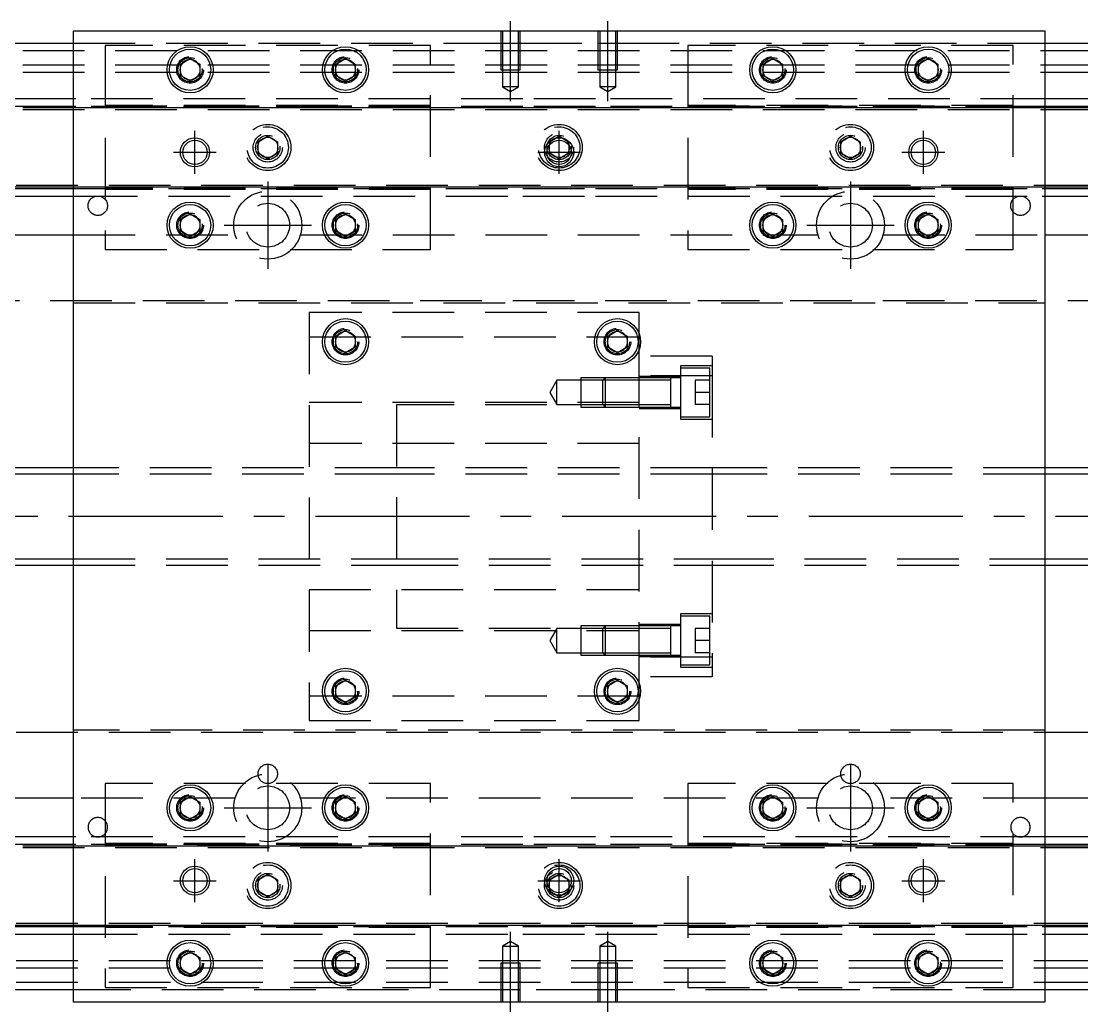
# Model space of a CAD drawing. Extents: x -20 to 866, y -286 to 102.
# Drawn here: x 209.2 to 427.6, y -102 to 102 of the extents above; entities that cross this region are included whole.
import ezdxf

# ---------------------------------------------------------------- set-up
doc = ezdxf.new("R2010")
doc.units = 0
doc.linetypes.add('CENTER', pattern=[50.8, 31.75, -6.35, 6.35, -6.35])
doc.linetypes.add('DASHED', pattern=[19.05, 12.7, -6.35])
doc.layers.get('0').update_dxf_attribs({"linetype": 'CONTINUOUS'})
doc.layers.add('CENTER', color=1, linetype='CENTER')

msp = doc.modelspace()

# ---------------------------------------------------------------- linework, layer by layer
at = {"color": 7, "linetype": 'CONTINUOUS'}
for p, q in [((220, 100), (420, 100)), ((220, -100), (220, 100)), ((420, 100), (420, -100)), ((0, 97.5), (220, 97.5)), ((420, 97.5), (640, 97.5)), ((242, 93.1547), (244, 94.309402)), ((244, 94.309402), (246, 93.1547)), ((274, 93.1547), (276, 94.309402)), ((276, 94.309402), (278, 93.1547)), ((362, 93.1547), (364, 94.309402)), ((364, 94.309402), (366, 93.1547)), ((394, 93.1547), (396, 94.309402)), ((396, 94.309402), (398, 93.1547)), ((242, 90.8453), (242, 93.1547)), ((246, 93.1547), (246, 90.8453)), ((274, 90.8453), (274, 93.1547)), ((278, 93.1547), (278, 90.8453)), ((362, 90.8453), (362, 93.1547)), ((366, 93.1547), (366, 90.8453)), ((394, 90.8453), (394, 93.1547)), ((398, 93.1547), (398, 90.8453)), ((244, 89.690598), (242, 90.8453)), ((246, 90.8453), (244, 89.690598)), ((276, 89.690598), (274, 90.8453)), ((278, 90.8453), (276, 89.690598)), ((364, 89.690598), (362, 90.8453)), ((366, 90.8453), (364, 89.690598)), ((396, 89.690598), (394, 90.8453)), ((398, 90.8453), (396, 89.690598)), ((220, 86), (0, 86)), ((640, 86), (420, 86)), ((220, 84.460392), (0, 84.460392)), ((640, 84.460392), (420, 84.460392)), ((0, 67.539608), (220, 67.539608)), ((0, 66), (220, 66)), ((420, 67.539608), (640, 67.539608)), ((420, 66), (640, 66)), ((242, 61.1547), (244, 62.309402)), ((242, 58.8453), (242, 61.1547)), ((244, 62.309402), (246, 61.1547)), ((246, 61.1547), (246, 58.8453)), ((274, 61.1547), (276, 62.309402)), ((274, 58.8453), (274, 61.1547)), ((276, 62.309402), (278, 61.1547)), ((278, 61.1547), (278, 58.8453)), ((362, 61.1547), (364, 62.309402)), ((362, 58.8453), (362, 61.1547)), ((364, 62.309402), (366, 61.1547)), ((366, 61.1547), (366, 58.8453)), ((394, 61.1547), (396, 62.309402)), ((394, 58.8453), (394, 61.1547)), ((396, 62.309402), (398, 61.1547)), ((398, 61.1547), (398, 58.8453)), ((146.708204, 58), (220, 58)), ((244, 57.690598), (242, 58.8453)), ((246, 58.8453), (244, 57.690598)), ((276, 57.690598), (274, 58.8453)), ((278, 58.8453), (276, 57.690598)), ((364, 57.690598), (362, 58.8453)), ((366, 58.8453), (364, 57.690598)), ((396, 57.690598), (394, 58.8453)), ((398, 58.8453), (396, 57.690598)), ((420, 58), (493.291796, 58)), ((274, 37.1547), (276, 38.309402)), ((274, 34.8453), (274, 37.1547)), ((276, 38.309402), (278, 37.1547)), ((278, 37.1547), (278, 34.8453)), ((330, 37.1547), (332, 38.309402)), ((330, 34.8453), (330, 37.1547)), ((332, 38.309402), (334, 37.1547)), ((334, 37.1547), (334, 34.8453)), ((276, 33.690598), (274, 34.8453)), ((278, 34.8453), (276, 33.690598)), ((332, 33.690598), (330, 34.8453)), ((334, 34.8453), (332, 33.690598)), ((220, 10), (28, 10)), ((583, 10), (420, 10)), ((28, -10), (220, -10)), ((420, -10), (583, -10)), ((274, -34.8453), (276, -33.690598)), ((274, -37.1547), (274, -34.8453)), ((276, -33.690598), (278, -34.8453)), ((278, -34.8453), (278, -37.1547)), ((330, -34.8453), (332, -33.690598)), ((330, -37.1547), (330, -34.8453)), ((332, -33.690598), (334, -34.8453)), ((334, -34.8453), (334, -37.1547)), ((276, -38.309402), (274, -37.1547)), ((278, -37.1547), (276, -38.309402)), ((332, -38.309402), (330, -37.1547)), ((334, -37.1547), (332, -38.309402)), ((220, -58), (146.708204, -58)), ((242, -58.8453), (244, -57.690598)), ((242, -61.1547), (242, -58.8453)), ((244, -57.690598), (246, -58.8453)), ((246, -58.8453), (246, -61.1547)), ((274, -58.8453), (276, -57.690598)), ((274, -61.1547), (274, -58.8453)), ((276, -57.690598), (278, -58.8453)), ((278, -58.8453), (278, -61.1547)), ((362, -58.8453), (364, -57.690598)), ((362, -61.1547), (362, -58.8453)), ((364, -57.690598), (366, -58.8453)), ((366, -58.8453), (366, -61.1547)), ((394, -58.8453), (396, -57.690598)), ((394, -61.1547), (394, -58.8453)), ((396, -57.690598), (398, -58.8453)), ((398, -58.8453), (398, -61.1547)), ((493.291796, -58), (420, -58)), ((244, -62.309402), (242, -61.1547)), ((246, -61.1547), (244, -62.309402)), ((276, -62.309402), (274, -61.1547)), ((278, -61.1547), (276, -62.309402)), ((364, -62.309402), (362, -61.1547)), ((366, -61.1547), (364, -62.309402)), ((396, -62.309402), (394, -61.1547)), ((398, -61.1547), (396, -62.309402)), ((220, -66), (0, -66)), ((220, -67.539608), (0, -67.539608)), ((640, -66), (420, -66)), ((640, -67.539608), (420, -67.539608)), ((0, -84.460392), (220, -84.460392)), ((420, -84.460392), (640, -84.460392)), ((0, -86), (220, -86)), ((420, -86), (640, -86)), ((242, -90.8453), (244, -89.690598)), ((242, -93.1547), (242, -90.8453)), ((244, -89.690598), (246, -90.8453)), ((246, -90.8453), (246, -93.1547)), ((274, -90.8453), (276, -89.690598)), ((274, -93.1547), (274, -90.8453)), ((276, -89.690598), (278, -90.8453)), ((278, -90.8453), (278, -93.1547)), ((362, -90.8453), (364, -89.690598)), ((362, -93.1547), (362, -90.8453)), ((364, -89.690598), (366, -90.8453)), ((366, -90.8453), (366, -93.1547)), ((394, -90.8453), (396, -89.690598)), ((394, -93.1547), (394, -90.8453)), ((396, -89.690598), (398, -90.8453)), ((398, -90.8453), (398, -93.1547)), ((244, -94.309402), (242, -93.1547)), ((246, -93.1547), (244, -94.309402)), ((276, -94.309402), (274, -93.1547)), ((278, -93.1547), (276, -94.309402)), ((364, -94.309402), (362, -93.1547)), ((366, -93.1547), (364, -94.309402)), ((396, -94.309402), (394, -93.1547)), ((398, -93.1547), (396, -94.309402)), ((220, -97.5), (0, -97.5)), ((640, -97.5), (420, -97.5)), ((420, -100), (220, -100))]:
    msp.add_line(p, q, dxfattribs=at)
at = {"color": 3, "linetype": 'DASHED'}
for p, q in [((308.000006, 100), (308.000006, 92)), ((308.35, 100), (308.35, 92)), ((311.65, 92), (311.65, 100)), ((311.999994, 92), (311.999994, 100)), ((328.000006, 100), (328.000006, 92)), ((328.35, 100), (328.35, 92)), ((331.65, 92), (331.65, 100)), ((331.999994, 92), (331.999994, 100)), ((220, 97.5), (308.000006, 97.5)), ((226.5, 97), (226.5, 55)), ((293.5, 97), (226.5, 97)), ((293.5, 55), (293.5, 97)), ((308.000006, 97.5), (311.999994, 97.5)), ((311.999994, 97.5), (328.000006, 97.5)), ((328.000006, 97.5), (331.999994, 97.5)), ((331.999994, 97.5), (420, 97.5)), ((413.5, 97), (346.5, 97)), ((346.5, 97), (346.5, 55)), ((413.5, 55), (413.5, 97)), ((0, 96), (640, 96)), ((0, 93), (640, 93)), ((246.483582, 92.286038), (246.5, 92)), ((278.483582, 92.286038), (278.5, 92)), ((308.000006, 92), (311.999994, 92)), ((308.35, 92), (308.35, 88.5)), ((311.65, 88.5), (311.65, 92)), ((328.000006, 92), (331.999994, 92)), ((328.35, 92), (328.35, 88.5)), ((331.65, 88.5), (331.65, 92)), ((366.483582, 92.286038), (366.5, 92)), ((398.483582, 92.286038), (398.5, 92)), ((0, 91.5), (640, 91.5)), ((311.65, 88.5), (308.35, 88.5)), ((308.35, 88.5), (310, 87.547372)), ((310, 87.547372), (311.65, 88.5)), ((331.65, 88.5), (328.35, 88.5)), ((328.35, 88.5), (330, 87.547372)), ((330, 87.547372), (331.65, 88.5)), ((220.5, 86), (220, 86)), ((312.5, 86), (220.5, 86)), ((327.5, 86), (312.5, 86)), ((419.5, 86), (327.5, 86)), ((420, 86), (419.5, 86)), ((0, 84.204452), (220, 84.204452)), ((0, 84.2), (640, 84.2)), ((0, 83.8), (640, 83.8)), ((220.5, 84.460392), (220, 84.460392)), ((220, 84.204452), (220.5, 84.204452)), ((312.5, 84.460392), (220.5, 84.460392)), ((220.5, 84.204452), (419.5, 84.204452)), ((293.5, 84.643014), (226.5, 84.643014)), ((226.5, 84.6), (293.5, 84.6)), ((226.5, 84.3), (293.5, 84.3)), ((327.5, 84.460392), (312.5, 84.460392)), ((419.5, 84.460392), (327.5, 84.460392)), ((413.5, 84.643014), (346.5, 84.643014)), ((346.5, 84.6), (413.5, 84.6)), ((346.5, 84.3), (413.5, 84.3)), ((420, 84.460392), (419.5, 84.460392)), ((419.5, 84.204452), (420, 84.204452)), ((420, 84.204452), (640, 84.204452)), ((258, 77.1547), (260, 78.309402)), ((258, 74.8453), (258, 77.1547)), ((260, 78.309402), (262, 77.1547)), ((262, 77.1547), (262, 74.8453)), ((318, 77.1547), (320, 78.309402)), ((318, 74.8453), (318, 77.1547)), ((320, 78.309402), (322, 77.1547)), ((322, 77.1547), (322, 74.8453)), ((378, 77.1547), (380, 78.309402)), ((378, 74.8453), (378, 77.1547)), ((380, 78.309402), (382, 77.1547)), ((382, 77.1547), (382, 74.8453)), ((260, 73.690598), (258, 74.8453)), ((262, 74.8453), (260, 73.690598)), ((262.483582, 76.286038), (262.5, 76)), ((320, 73.690598), (318, 74.8453)), ((322, 74.8453), (320, 73.690598)), ((322.483582, 76.286038), (322.5, 76)), ((380, 73.690598), (378, 74.8453)), ((382, 74.8453), (380, 73.690598)), ((382.483582, 76.286038), (382.5, 76)), ((640, 68.2), (0, 68.2)), ((640, 67.8), (0, 67.8)), ((220, 67.795548), (0, 67.795548)), ((220.5, 67.795548), (220, 67.795548)), ((419.5, 67.795548), (220.5, 67.795548)), ((420, 67.795548), (419.5, 67.795548)), ((640, 67.795548), (420, 67.795548)), ((220, 67.539608), (220.5, 67.539608)), ((220, 66), (220.5, 66)), ((220.5, 67.539608), (312.5, 67.539608)), ((220.5, 66), (312.5, 66)), ((293.5, 67.7), (226.5, 67.7)), ((293.5, 67.4), (226.5, 67.4)), ((293.5, 67.356986), (226.5, 67.356986)), ((312.5, 67.539608), (327.5, 67.539608)), ((312.5, 66), (327.5, 66)), ((327.5, 67.539608), (419.5, 67.539608)), ((327.5, 66), (419.5, 66)), ((413.5, 67.7), (346.5, 67.7)), ((413.5, 67.4), (346.5, 67.4)), ((413.5, 67.356986), (346.5, 67.356986)), ((419.5, 67.539608), (420, 67.539608)), ((419.5, 66), (420, 66)), ((246.483582, 60.286038), (246.5, 60)), ((278.483582, 60.286038), (278.5, 60)), ((361.5, 60), (361.512884, 60.253488)), ((398.483582, 60.286038), (398.5, 60)), ((220, 58), (253.291796, 58)), ((266.708204, 58), (373.291796, 58)), ((386.708204, 58), (420, 58)), ((226.5, 55), (293.5, 55)), ((346.5, 55), (413.5, 55)), ((5.640312, 44.5), (640, 44.5)), ((220, 44), (420, 44)), ((336.5, 42), (268.5, 42)), ((268.5, 42), (268.5, -42)), ((336.5, 37.52069), (336.5, 42)), ((336.5, 34.47931), (336.5, 37.52069)), ((268.5, 37), (336.5, 37)), ((273.5, 36), (273.512884, 36.253488)), ((329.5, 36), (329.518502, 36.303588)), ((336.5, -34.47931), (336.5, 34.47931)), ((351.5, 33), (336.5, 33)), ((351.5, 33), (351.5, 28.982754)), ((345, 31.04775), (345, 20.04775)), ((351.5, 31.04775), (345, 31.04775)), ((324.5, 28.547744), (324.5, 22.547754)), ((329.49998, 28.547744), (324.5, 28.547744)), ((329.5, 28.54775), (329, 28.04775)), ((336.5, 28.547744), (329.499994, 28.547744)), ((329.5, 28.54775), (329.5, 22.54775)), ((336.5, 28.54775), (329.5, 28.54775)), ((351.5, 28.982754), (336.5, 28.982754)), ((345, 28.84775), (336.5, 28.84775)), ((343, 28.54775), (336.50002, 28.54775)), ((343, 28.54775), (342.995, 28.54775)), ((343, 28.04775), (343, 28.547754)), ((343, 28.197952), (343, 28.54775)), ((345, 28.54775), (343, 28.54775)), ((343.005, 28.54775), (343, 28.54775)), ((351, 30.54775), (345, 30.54775)), ((351, 20.54775), (351, 30.54775)), ((351.5, 28.982754), (351.5, -28.982754)), ((319.5, 28.04775), (318.056624, 25.54775)), ((319.5, 23.04775), (319.5, 28.04775)), ((324.5, 28.04775), (319.5, 28.04775)), ((328.99998, 28.04775), (324.5, 28.04775)), ((329, 23.04775), (329, 28.04775)), ((336.5, 28.04775), (329, 28.04775)), ((343, 28.04775), (336.50002, 28.04775)), ((343, 22.8974), (343, 28.197952)), ((348, 28.04775), (348, 25.54775)), ((351, 28.04775), (348, 28.04775)), ((318.056624, 25.54775), (319.5, 23.04775)), ((348, 25.54775), (348, 23.04775)), ((351, 25.54775), (348, 25.54775)), ((336.5, 23.5), (268.5, 23.5)), ((286.5, 23), (286.5, -23)), ((336.5, 23), (286.5, 23)), ((319.5, 23.04775), (324.5, 23.04775)), ((324.5, 23.04775), (328.99998, 23.04775)), ((324.5, 22.547754), (329.49998, 22.547754)), ((329, 23.04775), (329.5, 22.54775)), ((329, 23.04775), (336.5, 23.04775)), ((329.5, 22.547754), (336.5, 22.547754)), ((329.5, 22.54775), (336.5, 22.54775)), ((336.5, 22.24775), (345, 22.24775)), ((336.50002, 23.04775), (343, 23.04775)), ((336.50002, 22.54775), (343.005, 22.54775)), ((342.995, 22.54775), (345, 22.54775)), ((343, 22.547744), (343, 23.04775)), ((343, 22.54775), (343, 22.8974)), ((351, 23.04775), (348, 23.04775)), ((345, 20.54775), (351, 20.54775)), ((345, 20.04775), (351.5, 20.04775)), ((336.5, 15), (268.5, 15)), ((286.49998, 10), (220, 10)), ((286.49998, 8.75), (220, 8.75)), ((351.5, 10), (286.5, 10)), ((351.5, 8.75), (286.5, 8.75)), ((420, 10), (351.50002, 10)), ((420, 8.75), (351.50002, 8.75)), ((220, -8.75), (286.49998, -8.75)), ((220, -10), (286.49998, -10)), ((286.5, -8.75), (351.5, -8.75)), ((286.5, -10), (351.5, -10)), ((351.50002, -8.75), (420, -8.75)), ((351.50002, -10), (420, -10)), ((268.5, -15), (336.5, -15)), ((345, -20.04775), (345, -31.04775)), ((351.5, -20.04775), (345, -20.04775)), ((351, -20.54775), (345, -20.54775)), ((351, -30.54775), (351, -20.54775)), ((268.5, -23.5), (336.5, -23.5)), ((286.5, -23), (336.5, -23)), ((319.5, -23.04775), (318.056624, -25.54775)), ((319.5, -28.04775), (319.5, -23.04775)), ((324.5, -23.04775), (319.5, -23.04775)), ((324.5, -22.547754), (324.5, -28.547744)), ((329.49998, -22.547754), (324.5, -22.547754)), ((328.99998, -23.04775), (324.5, -23.04775)), ((329.5, -22.54775), (329, -23.04775)), ((329, -28.04775), (329, -23.04775)), ((336.5, -23.04775), (329, -23.04775)), ((329.5, -22.54775), (329.5, -28.54775)), ((336.5, -22.54775), (329.5, -22.54775)), ((336.5, -22.547754), (329.5, -22.547754)), ((345, -22.24775), (336.5, -22.24775)), ((343.005, -22.54775), (336.50002, -22.54775)), ((343, -23.04775), (336.50002, -23.04775)), ((345, -22.54775), (342.995, -22.54775)), ((343, -23.04775), (343, -22.547744)), ((343, -22.897546), (343, -22.54775)), ((343, -28.198098), (343, -22.897546)), ((348, -23.04775), (348, -25.54775)), ((351, -23.04775), (348, -23.04775)), ((318.056624, -25.54775), (319.5, -28.04775)), ((348, -25.54775), (348, -28.04775)), ((351, -25.54775), (348, -25.54775)), ((319.5, -28.04775), (324.5, -28.04775)), ((324.5, -28.04775), (328.99998, -28.04775)), ((329, -28.04775), (336.5, -28.04775)), ((329, -28.04775), (329.5, -28.54775)), ((336.50002, -28.04775), (343, -28.04775)), ((343, -28.547754), (343, -28.04775)), ((343, -28.54775), (343, -28.198098)), ((351, -28.04775), (348, -28.04775)), ((324.5, -28.547744), (329.49998, -28.547744)), ((329.499994, -28.547744), (336.5, -28.547744)), ((329.5, -28.54775), (336.5, -28.54775)), ((336.5, -28.84775), (345, -28.84775)), ((351.5, -28.982754), (336.5, -28.982754)), ((336.50002, -28.54775), (343, -28.54775)), ((342.995, -28.54775), (343, -28.54775)), ((343, -28.54775), (345, -28.54775)), ((343, -28.54775), (343.005, -28.54775)), ((345, -30.54775), (351, -30.54775)), ((351.5, -28.982754), (351.5, -33)), ((345, -31.04775), (351.5, -31.04775)), ((351.5, -33), (336.5, -33)), ((336.5, -37.52069), (336.5, -34.47931)), ((336.5, -37), (268.5, -37)), ((273.5, -36), (273.512884, -35.746512)), ((329.5, -36), (329.518502, -35.696412)), ((336.5, -42), (336.5, -37.52069)), ((268.5, -42), (336.5, -42)), ((640, -44.5), (5.640312, -44.5)), ((420, -44), (220, -44)), ((293.5, -55), (226.5, -55)), ((226.5, -55), (226.5, -97)), ((293.5, -97), (293.5, -55)), ((413.5, -55), (346.5, -55)), ((346.5, -55), (346.5, -97)), ((413.5, -97), (413.5, -55)), ((253.291796, -58), (220, -58)), ((373.291796, -58), (266.708204, -58)), ((420, -58), (386.708204, -58)), ((246.483582, -59.713962), (246.5, -60)), ((278.483582, -59.713962), (278.5, -60)), ((366.483582, -59.713962), (366.5, -60)), ((398.483582, -59.713962), (398.5, -60)), ((220.5, -66), (220, -66)), ((220.5, -67.539608), (220, -67.539608)), ((312.5, -66), (220.5, -66)), ((312.5, -67.539608), (220.5, -67.539608)), ((293.5, -67.356986), (226.5, -67.356986)), ((226.5, -67.4), (293.5, -67.4)), ((226.5, -67.7), (293.5, -67.7)), ((327.5, -66), (312.5, -66)), ((327.5, -67.539608), (312.5, -67.539608)), ((419.5, -66), (327.5, -66)), ((419.5, -67.539608), (327.5, -67.539608)), ((413.5, -67.356986), (346.5, -67.356986)), ((346.5, -67.4), (413.5, -67.4)), ((346.5, -67.7), (413.5, -67.7)), ((420, -66), (419.5, -66)), ((420, -67.539608), (419.5, -67.539608)), ((0, -67.795548), (220, -67.795548)), ((0, -67.8), (640, -67.8)), ((0, -68.2), (640, -68.2)), ((220, -67.795548), (220.5, -67.795548)), ((220.5, -67.795548), (419.5, -67.795548)), ((419.5, -67.795548), (420, -67.795548)), ((420, -67.795548), (640, -67.795548)), ((258, -74.8453), (260, -73.690598)), ((260, -73.690598), (262, -74.8453)), ((318, -74.8453), (320, -73.690598)), ((320, -73.690598), (322, -74.8453)), ((378, -74.8453), (380, -73.690598)), ((380, -73.690598), (382, -74.8453)), ((258, -77.1547), (258, -74.8453)), ((262, -74.8453), (262, -77.1547)), ((262.483582, -75.713962), (262.5, -76)), ((317.5, -76), (317.518502, -75.696412)), ((318, -77.1547), (318, -74.8453)), ((322, -74.8453), (322, -77.1547)), ((377.5, -76), (377.518502, -75.696412)), ((378, -77.1547), (378, -74.8453)), ((382, -74.8453), (382, -77.1547)), ((260, -78.309402), (258, -77.1547)), ((262, -77.1547), (260, -78.309402)), ((320, -78.309402), (318, -77.1547)), ((322, -77.1547), (320, -78.309402)), ((380, -78.309402), (378, -77.1547)), ((382, -77.1547), (380, -78.309402)), ((640, -83.8), (0, -83.8)), ((640, -84.2), (0, -84.2)), ((220, -84.204452), (0, -84.204452)), ((220.5, -84.204452), (220, -84.204452)), ((220, -84.460392), (220.5, -84.460392)), ((419.5, -84.204452), (220.5, -84.204452)), ((220.5, -84.460392), (312.5, -84.460392)), ((293.5, -84.3), (226.5, -84.3)), ((293.5, -84.6), (226.5, -84.6)), ((293.5, -84.643014), (226.5, -84.643014)), ((312.5, -84.460392), (327.5, -84.460392)), ((327.5, -84.460392), (419.5, -84.460392)), ((413.5, -84.3), (346.5, -84.3)), ((413.5, -84.6), (346.5, -84.6)), ((413.5, -84.643014), (346.5, -84.643014)), ((420, -84.204452), (419.5, -84.204452)), ((419.5, -84.460392), (420, -84.460392)), ((640, -84.204452), (420, -84.204452)), ((220, -86), (220.5, -86)), ((220.5, -86), (312.5, -86)), ((312.5, -86), (327.5, -86)), ((327.5, -86), (419.5, -86)), ((419.5, -86), (420, -86)), ((310, -87.547372), (308.35, -88.5)), ((308.35, -88.5), (311.65, -88.5)), ((308.35, -88.5), (308.35, -92)), ((311.65, -88.5), (310, -87.547372)), ((311.65, -92), (311.65, -88.5)), ((330, -87.547372), (328.35, -88.5)), ((328.35, -88.5), (331.65, -88.5)), ((328.35, -88.5), (328.35, -92)), ((331.65, -88.5), (330, -87.547372)), ((331.65, -92), (331.65, -88.5)), ((640, -91.5), (0, -91.5)), ((273.5, -92), (273.518502, -91.696412)), ((361.5, -92), (361.518502, -91.696412)), ((398.483582, -91.713962), (398.5, -92)), ((640, -93), (0, -93)), ((241.5, -92), (241.512884, -91.746512)), ((311.999994, -92), (308.000006, -92)), ((308.000006, -92), (308.000006, -100)), ((308.35, -92), (308.35, -100)), ((311.65, -100), (311.65, -92)), ((311.999994, -100), (311.999994, -92)), ((331.999994, -92), (328.000006, -92)), ((328.000006, -92), (328.000006, -100)), ((328.35, -92), (328.35, -100)), ((331.65, -100), (331.65, -92)), ((331.999994, -100), (331.999994, -92)), ((640, -96), (0, -96)), ((308.000006, -97.5), (220, -97.5)), ((226.5, -97), (293.5, -97)), ((311.999994, -97.5), (308.000006, -97.5)), ((328.000006, -97.5), (311.999994, -97.5)), ((331.999994, -97.5), (328.000006, -97.5)), ((420, -97.5), (331.999994, -97.5)), ((346.5, -97), (413.5, -97))]:
    msp.add_line(p, q, dxfattribs=at)
at = {"color": 3, "linetype": 'CONTINUOUS'}
for p, q in [((220, 8.75), (28, 8.75)), ((583, 8.75), (420, 8.75)), ((28, -8.75), (220, -8.75)), ((420, -8.75), (583, -8.75))]:
    msp.add_line(p, q, dxfattribs=at)
at = {"color": 7, "linetype": 'CONTINUOUS'}
for centre, radius in [((244, 92), 4.75), ((244, 92), 4.25), ((276, 92), 4.75), ((276, 92), 4.25), ((364, 92), 4.75), ((364, 92), 4.25), ((396, 92), 4.75), ((396, 92), 4.25), ((245, 75), 2.5), ((320, 75), 3), ((320, 75), 2.5), ((395, 75), 2.5), ((244, 60), 4.75), ((244, 60), 4.25), ((276, 60), 4.75), ((276, 60), 4.25), ((364, 60), 4.75), ((364, 60), 4.25), ((396, 60), 4.75), ((396, 60), 4.25), ((276, 36), 4.75), ((276, 36), 4.25), ((332, 36), 4.75), ((332, 36), 4.25), ((276, -36), 4.75), ((276, -36), 4.25), ((332, -36), 4.75), ((332, -36), 4.25), ((244, -60), 4.75), ((244, -60), 4.25), ((276, -60), 4.75), ((276, -60), 4.25), ((364, -60), 4.75), ((364, -60), 4.25), ((396, -60), 4.75), ((396, -60), 4.25), ((320, -75), 3), ((245, -75), 2.5), ((320, -75), 2.5), ((395, -75), 2.5), ((244, -92), 4.75), ((276, -92), 4.75), ((364, -92), 4.75), ((396, -92), 4.75), ((244, -92), 4.25), ((276, -92), 4.25), ((364, -92), 4.25), ((396, -92), 4.25)]:
    msp.add_circle(centre, radius, dxfattribs=at)
at = {"color": 3, "linetype": 'DASHED'}
for centre, radius in [((244, 92), 2.75), ((244, 92), 2.5), ((276, 92), 2.75), ((276, 92), 2.5), ((364, 92), 2.75), ((364, 92), 2.5), ((396, 92), 2.75), ((396, 92), 2.5), ((260, 76), 4.75), ((260, 76), 4.25), ((260, 76), 3), ((320, 76), 4.75), ((320, 76), 4.25), ((320, 76), 3), ((380, 76), 4.75), ((380, 76), 4.25), ((380, 76), 3), ((260, 76), 2.5), ((260, 76), 2.1), ((320, 76), 2.5), ((320, 76), 2.1), ((380, 76), 2.5), ((380, 76), 2.1), ((225, 64), 2), ((260, 60), 7), ((380, 60), 7), ((415, 64), 2), ((260, 60), 4.5), ((380, 60), 4.5), ((244, 60), 2.75), ((244, 60), 2.5), ((276, 60), 2.75), ((276, 60), 2.5), ((364, 60), 2.75), ((364, 60), 2.5), ((396, 60), 2.75), ((396, 60), 2.5), ((276, 36), 2.75), ((276, 36), 2.5), ((332, 36), 2.75), ((332, 36), 2.5), ((276, -36), 2.75), ((276, -36), 2.5), ((332, -36), 2.75), ((332, -36), 2.5), ((260, -53), 2), ((380, -53), 2), ((260, -60), 7), ((380, -60), 7), ((260, -60), 4.5), ((380, -60), 4.5), ((244, -60), 2.75), ((244, -60), 2.5), ((276, -60), 2.75), ((276, -60), 2.5), ((364, -60), 2.75), ((364, -60), 2.5), ((396, -60), 2.75), ((396, -60), 2.5), ((260, -76), 4.75), ((260, -76), 4.25), ((320, -76), 4.75), ((320, -76), 4.25), ((380, -76), 4.75), ((380, -76), 4.25), ((260, -76), 3), ((260, -76), 2.5), ((260, -76), 2.1), ((320, -76), 3), ((320, -76), 2.5), ((320, -76), 2.1), ((380, -76), 3), ((380, -76), 2.5), ((380, -76), 2.1), ((244, -92), 2.75), ((244, -92), 2.5), ((276, -92), 2.75), ((276, -92), 2.5), ((364, -92), 2.75), ((364, -92), 2.5), ((396, -92), 2.75), ((396, -92), 2.5)]:
    msp.add_circle(centre, radius, dxfattribs=at)
at = {"color": 3, "linetype": 'CONTINUOUS'}
for centre in [(245, 75), (395, 75), (245, -75), (395, -75)]:
    msp.add_circle(centre, 3, dxfattribs=at)
at = {"color": 7, "linetype": 'CONTINUOUS'}
for centre, start, end in [((244, 92), 102.24721, 137.75279), ((244, 92), 77.75279, 102.24721), ((244, 92), 42.24721, 77.75279), ((276, 92), 102.24721, 137.75279), ((276, 92), 77.75279, 102.24721), ((276, 92), 42.24721, 77.75279), ((364, 92), 102.24721, 137.75279), ((364, 92), 77.75279, 102.24721), ((364, 92), 42.24721, 77.75279), ((396, 92), 102.24721, 137.75279), ((396, 92), 77.75279, 102.24721), ((396, 92), 42.24721, 77.75279), ((244, 92), 162.24721, 180), ((244, 92), 180, 197.75279), ((244, 92), 137.75279, 162.24721), ((244, 92), 17.75279, 42.24721), ((244, 92), 342.24721, 17.75279), ((276, 92), 162.24721, 180), ((276, 92), 180, 197.75279), ((276, 92), 137.75279, 162.24721), ((276, 92), 17.75279, 42.24721), ((276, 92), 342.24721, 17.75279), ((364, 92), 162.24721, 180), ((364, 92), 180, 197.75279), ((364, 92), 137.75279, 162.24721), ((364, 92), 17.75279, 42.24721), ((364, 92), 342.24721, 17.75279), ((396, 92), 162.24721, 180), ((396, 92), 180, 197.75279), ((396, 92), 137.75279, 162.24721), ((396, 92), 17.75279, 42.24721), ((396, 92), 342.24721, 17.75279), ((244, 92), 197.75279, 222.24721), ((244, 92), 222.24721, 257.75279), ((244, 92), 257.75279, 282.24721), ((244, 92), 282.24721, 317.75279), ((244, 92), 317.75279, 342.24721), ((276, 92), 197.75279, 222.24721), ((276, 92), 222.24721, 257.75279), ((276, 92), 257.75279, 282.24721), ((276, 92), 282.24721, 317.75279), ((276, 92), 317.75279, 342.24721), ((364, 92), 197.75279, 222.24721), ((364, 92), 222.24721, 257.75279), ((364, 92), 257.75279, 282.24721), ((364, 92), 282.24721, 317.75279), ((364, 92), 317.75279, 342.24721), ((396, 92), 197.75279, 222.24721), ((396, 92), 222.24721, 257.75279), ((396, 92), 257.75279, 282.24721), ((396, 92), 282.24721, 317.75279), ((396, 92), 317.75279, 342.24721), ((244, 60), 137.75279, 162.24721), ((244, 60), 102.24721, 137.75279), ((244, 60), 77.75279, 102.24721), ((244, 60), 42.24721, 77.75279), ((244, 60), 17.75279, 42.24721), ((276, 60), 137.75279, 162.24721), ((276, 60), 102.24721, 137.75279), ((276, 60), 77.75279, 102.24721), ((276, 60), 42.24721, 77.75279), ((276, 60), 17.75279, 42.24721), ((364, 60), 137.75279, 162.24721), ((364, 60), 102.24721, 137.75279), ((364, 60), 77.75279, 102.24721), ((364, 60), 42.24721, 77.75279), ((364, 60), 17.75279, 42.24721), ((396, 60), 137.75279, 162.24721), ((396, 60), 102.24721, 137.75279), ((396, 60), 77.75279, 102.24721), ((396, 60), 42.24721, 77.75279), ((396, 60), 17.75279, 42.24721), ((244, 60), 162.24721, 180), ((244, 60), 180, 197.75279), ((244, 60), 197.75279, 222.24721), ((244, 60), 317.75279, 342.24721), ((244, 60), 342.24721, 17.75279), ((276, 60), 162.24721, 180), ((276, 60), 180, 197.75279), ((276, 60), 197.75279, 222.24721), ((276, 60), 317.75279, 342.24721), ((276, 60), 342.24721, 17.75279), ((364, 60), 162.24721, 180), ((364, 60), 180, 197.75279), ((364, 60), 197.75279, 222.24721), ((364, 60), 317.75279, 342.24721), ((364, 60), 342.24721, 17.75279), ((396, 60), 162.24721, 180), ((396, 60), 180, 197.75279), ((396, 60), 197.75279, 222.24721), ((396, 60), 317.75279, 342.24721), ((396, 60), 342.24721, 17.75279), ((244, 60), 222.24721, 257.75279), ((244, 60), 257.75279, 282.24721), ((244, 60), 282.24721, 317.75279), ((276, 60), 222.24721, 257.75279), ((276, 60), 257.75279, 282.24721), ((276, 60), 282.24721, 317.75279), ((364, 60), 222.24721, 257.75279), ((364, 60), 257.75279, 282.24721), ((364, 60), 282.24721, 317.75279), ((396, 60), 222.24721, 257.75279), ((396, 60), 257.75279, 282.24721), ((396, 60), 282.24721, 317.75279), ((276, 36), 137.75279, 162.24721), ((276, 36), 102.24721, 137.75279), ((276, 36), 77.75279, 102.24721), ((276, 36), 42.24721, 77.75279), ((276, 36), 17.75279, 42.24721), ((332, 36), 137.75279, 162.24721), ((332, 36), 102.24721, 137.75279), ((332, 36), 77.75279, 102.24721), ((332, 36), 42.24721, 77.75279), ((332, 36), 17.75279, 42.24721), ((276, 36), 162.24721, 180), ((276, 36), 180, 197.75279), ((276, 36), 197.75279, 222.24721), ((276, 36), 317.75279, 342.24721), ((276, 36), 342.24721, 17.75279), ((332, 36), 162.24721, 180), ((332, 36), 180, 197.75279), ((332, 36), 197.75279, 222.24721), ((332, 36), 317.75279, 342.24721), ((332, 36), 342.24721, 17.75279), ((276, 36), 222.24721, 257.75279), ((276, 36), 257.75279, 282.24721), ((276, 36), 282.24721, 317.75279), ((332, 36), 222.24721, 257.75279), ((332, 36), 257.75279, 282.24721), ((332, 36), 282.24721, 317.75279), ((276, -36), 137.75279, 162.24721), ((276, -36), 102.24721, 137.75279), ((276, -36), 77.75279, 102.24721), ((276, -36), 42.24721, 77.75279), ((276, -36), 17.75279, 42.24721), ((332, -36), 137.75279, 162.24721), ((332, -36), 102.24721, 137.75279), ((332, -36), 77.75279, 102.24721), ((332, -36), 42.24721, 77.75279), ((332, -36), 17.75279, 42.24721), ((276, -36), 162.24721, 180), ((276, -36), 180, 197.75279), ((276, -36), 197.75279, 222.24721), ((276, -36), 317.75279, 342.24721), ((276, -36), 342.24721, 17.75279), ((332, -36), 162.24721, 180), ((332, -36), 180, 197.75279), ((332, -36), 197.75279, 222.24721), ((332, -36), 317.75279, 342.24721), ((332, -36), 342.24721, 17.75279), ((276, -36), 222.24721, 257.75279), ((276, -36), 257.75279, 282.24721), ((276, -36), 282.24721, 317.75279), ((332, -36), 222.24721, 257.75279), ((332, -36), 257.75279, 282.24721), ((332, -36), 282.24721, 317.75279), ((244, -60), 137.75279, 162.24721), ((244, -60), 102.24721, 137.75279), ((244, -60), 77.75279, 102.24721), ((244, -60), 42.24721, 77.75279), ((244, -60), 17.75279, 42.24721), ((276, -60), 137.75279, 162.24721), ((276, -60), 102.24721, 137.75279), ((276, -60), 77.75279, 102.24721), ((276, -60), 42.24721, 77.75279), ((276, -60), 17.75279, 42.24721), ((364, -60), 137.75279, 162.24721), ((364, -60), 102.24721, 137.75279), ((364, -60), 77.75279, 102.24721), ((364, -60), 42.24721, 77.75279), ((364, -60), 17.75279, 42.24721), ((396, -60), 137.75279, 162.24721), ((396, -60), 102.24721, 137.75279), ((396, -60), 77.75279, 102.24721), ((396, -60), 42.24721, 77.75279), ((396, -60), 17.75279, 42.24721), ((244, -60), 162.24721, 180), ((244, -60), 180, 197.75279), ((244, -60), 197.75279, 222.24721), ((244, -60), 317.75279, 342.24721), ((244, -60), 342.24721, 17.75279), ((276, -60), 162.24721, 180), ((276, -60), 180, 197.75279), ((276, -60), 197.75279, 222.24721), ((276, -60), 317.75279, 342.24721), ((276, -60), 342.24721, 17.75279), ((364, -60), 162.24721, 180), ((364, -60), 180, 197.75279), ((364, -60), 197.75279, 222.24721), ((364, -60), 317.75279, 342.24721), ((364, -60), 342.24721, 17.75279), ((396, -60), 162.24721, 180), ((396, -60), 180, 197.75279), ((396, -60), 197.75279, 222.24721), ((396, -60), 317.75279, 342.24721), ((396, -60), 342.24721, 17.75279), ((244, -60), 222.24721, 257.75279), ((244, -60), 257.75279, 282.24721), ((244, -60), 282.24721, 317.75279), ((276, -60), 222.24721, 257.75279), ((276, -60), 257.75279, 282.24721), ((276, -60), 282.24721, 317.75279), ((364, -60), 222.24721, 257.75279), ((364, -60), 257.75279, 282.24721), ((364, -60), 282.24721, 317.75279), ((396, -60), 222.24721, 257.75279), ((396, -60), 257.75279, 282.24721), ((396, -60), 282.24721, 317.75279), ((244, -92), 162.24721, 180), ((244, -92), 137.75279, 162.24721), ((244, -92), 102.24721, 137.75279), ((244, -92), 77.75279, 102.24721), ((244, -92), 42.24721, 77.75279), ((244, -92), 17.75279, 42.24721), ((244, -92), 342.24721, 17.75279), ((276, -92), 162.24721, 180), ((276, -92), 137.75279, 162.24721), ((276, -92), 102.24721, 137.75279), ((276, -92), 77.75279, 102.24721), ((276, -92), 42.24721, 77.75279), ((276, -92), 17.75279, 42.24721), ((276, -92), 342.24721, 17.75279), ((364, -92), 162.24721, 180), ((364, -92), 137.75279, 162.24721), ((364, -92), 102.24721, 137.75279), ((364, -92), 77.75279, 102.24721), ((364, -92), 42.24721, 77.75279), ((364, -92), 17.75279, 42.24721), ((364, -92), 342.24721, 17.75279), ((396, -92), 162.24721, 180), ((396, -92), 137.75279, 162.24721), ((396, -92), 102.24721, 137.75279), ((396, -92), 77.75279, 102.24721), ((396, -92), 42.24721, 77.75279), ((396, -92), 17.75279, 42.24721), ((396, -92), 342.24721, 17.75279), ((244, -92), 180, 197.75279), ((244, -92), 197.75279, 222.24721), ((244, -92), 222.24721, 257.75279), ((244, -92), 282.24721, 317.75279), ((244, -92), 317.75279, 342.24721), ((276, -92), 180, 197.75279), ((276, -92), 197.75279, 222.24721), ((276, -92), 222.24721, 257.75279), ((276, -92), 282.24721, 317.75279), ((276, -92), 317.75279, 342.24721), ((364, -92), 180, 197.75279), ((364, -92), 197.75279, 222.24721), ((364, -92), 222.24721, 257.75279), ((364, -92), 282.24721, 317.75279), ((364, -92), 317.75279, 342.24721), ((396, -92), 180, 197.75279), ((396, -92), 197.75279, 222.24721), ((396, -92), 222.24721, 257.75279), ((396, -92), 282.24721, 317.75279), ((396, -92), 317.75279, 342.24721), ((244, -92), 257.75279, 282.24721), ((276, -92), 257.75279, 282.24721), ((364, -92), 257.75279, 282.24721), ((396, -92), 257.75279, 282.24721)]:
    msp.add_arc(centre, 2.1, start, end, dxfattribs=at)
at = {"color": 3, "linetype": 'DASHED'}
for centre, start, end in [((225, -64), 90, 270), ((225, -64), 270, 90), ((415, -64), 90, 270), ((415, -64), 270, 90)]:
    msp.add_arc(centre, 2, start, end, dxfattribs=at)
at = {"layer": 'CENTER', "color": 1, "linetype": 'CENTER'}
for p, q in [((310, 85.547372), (310, 102)), ((330, 85.547372), (330, 102)), ((245, 70.6), (245, 79.4)), ((320, 70.6), (320, 79.4)), ((395, 70.6), (395, 79.4)), ((240.6, 75), (249.4, 75)), ((315.6, 75), (324.4, 75)), ((390.6, 75), (399.4, 75)), ((260, 69), (260, 51)), ((380, 69), (380, 51)), ((251, 60), (269, 60)), ((371, 60), (389, 60)), ((707.945, 0), (-20, 0)), ((260, -51), (260, -69)), ((380, -51), (380, -69)), ((251, -60), (269, -60)), ((371, -60), (389, -60)), ((245, -79.4), (245, -70.6)), ((320, -79.4), (320, -70.6)), ((395, -79.4), (395, -70.6)), ((240.6, -75), (249.4, -75)), ((315.6, -75), (324.4, -75)), ((390.6, -75), (399.4, -75)), ((310, -102), (310, -85.547372)), ((330, -102), (330, -85.547372))]:
    msp.add_line(p, q, dxfattribs=at)

doc.saveas('drawing.dxf')
